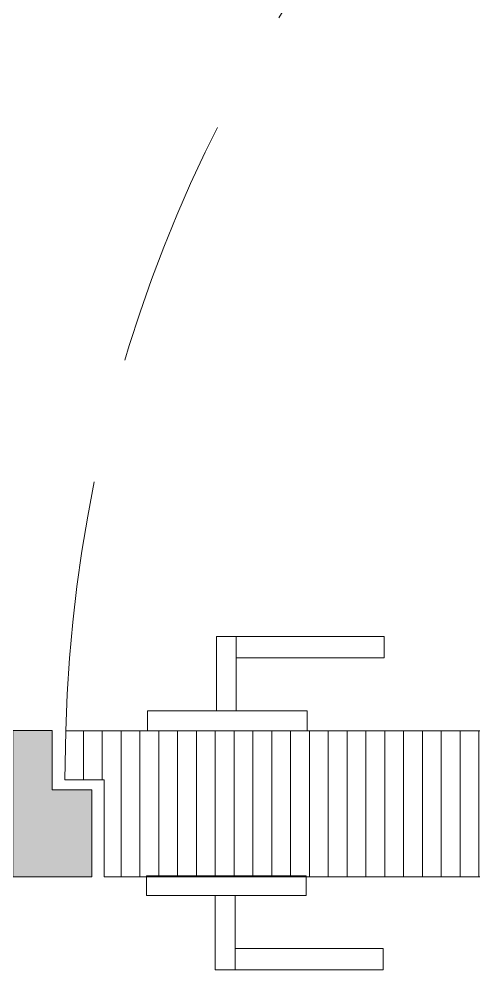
# Model space of a CAD drawing. Header units: inches. Extents: x 4017 to 5703, y -944 to 2840.
# Drawn here: x 4816.44 to 4839.45, y 2120.77 to 2168.92 of the extents above; entities that cross this region are included whole.
import ezdxf

# ---------------------------------------------------------------- set-up
doc = ezdxf.new("R2010")
doc.units = ezdxf.units.IN
doc.header["$MEASUREMENT"] = 0
doc.linetypes.add('DASHED', pattern=[19.05, 12.7, -6.35])
doc.layers.get('0').update_dxf_attribs({"color": 5})
doc.layers.add('1 - plaster', color=1, linetype='Continuous', lineweight=9)

# ---------------------------------------------------------------- blocks, each defined once
blk = doc.blocks.new('ddaswd')
at = {"layer": '1 - plaster', "true_color": 0xe0a352}
blk.add_hatch(color=33, dxfattribs=at).paths.add_polyline_path([(-106.598, -218.389), (-106.598, -210.989), (-108.598, -210.989), (-108.598, -213.989), (-110.598, -213.989), (-110.598, -218.389)])
at = {"layer": '1 - plaster'}
blk.add_lwpolyline([(-106.598, -218.389), (-106.598, -210.989), (-108.598, -210.989), (-108.598, -213.989), (-110.598, -213.989), (-110.598, -218.389), (-106.598, -218.389)], dxfattribs=at)
blk = doc.blocks.new('doorpod')
at = {"layer": '1 - plaster'}
h = blk.add_hatch(dxfattribs=at)
h.set_pattern_fill('LINE', color=256, scale=0.3, angle=90)
h.set_pattern_definition([(90, (-4140.5627, 8565.0858), (-0.9525, 6e-17), [])])
h.paths.add_polyline_path([(69.375, 0), (69.375, 4.4), (69.375, 4.9), (71.375, 4.9), (71.323, 7.391), (30.326, 7.391), (-1.731, 7.391), (-1.679, 4.9), (0.321, 4.9), (0.321, 4.4), (0.321, 0)])
at = {"layer": '1 - plaster', "linetype": 'DASHED'}
blk.add_lwpolyline([(-1.731, 7.391), (-1.679, 77.9, -0.408271), (71.323, 7.391)], format="xyb", dxfattribs=at)
at = {"layer": '1 - plaster'}
for points in [[(62.697, 12.162), (55.219, 12.162), (55.219, 11.077), (62.697, 11.077)], [(63.706, 8.397), (62.697, 8.397), (62.697, 12.162), (63.706, 12.162)], [(67.191, 7.391), (59.105, 7.391), (59.105, 8.397), (67.191, 8.397)], [(67.243, 0.048), (59.157, 0.048), (59.157, -0.958), (67.243, -0.958)], [(63.758, -0.958), (62.749, -0.958), (62.749, -4.723), (63.758, -4.723)], [(62.749, -4.723), (55.271, -4.723), (55.271, -3.638), (62.749, -3.638)]]:
    blk.add_lwpolyline(points, close=True, dxfattribs=at)
blk.add_lwpolyline([(69.375, 0), (69.375, 4.4), (69.375, 4.9), (71.375, 4.9), (71.323, 7.391), (30.326, 7.391), (-1.731, 7.391), (-1.679, 4.9), (0.321, 4.9), (0.321, 4.4), (0.321, 0), (69.375, 0)], dxfattribs=at)

msp = doc.modelspace()

# ---------------------------------------------------------------- block references
at = {"xscale": -1}
for name, p in [('ddaswd', (4709.523, 2343.883)), ('doorpod', (4890.124, 2125.494))]:
    msp.add_blockref(name, p, dxfattribs=at)

doc.saveas('drawing.dxf')
